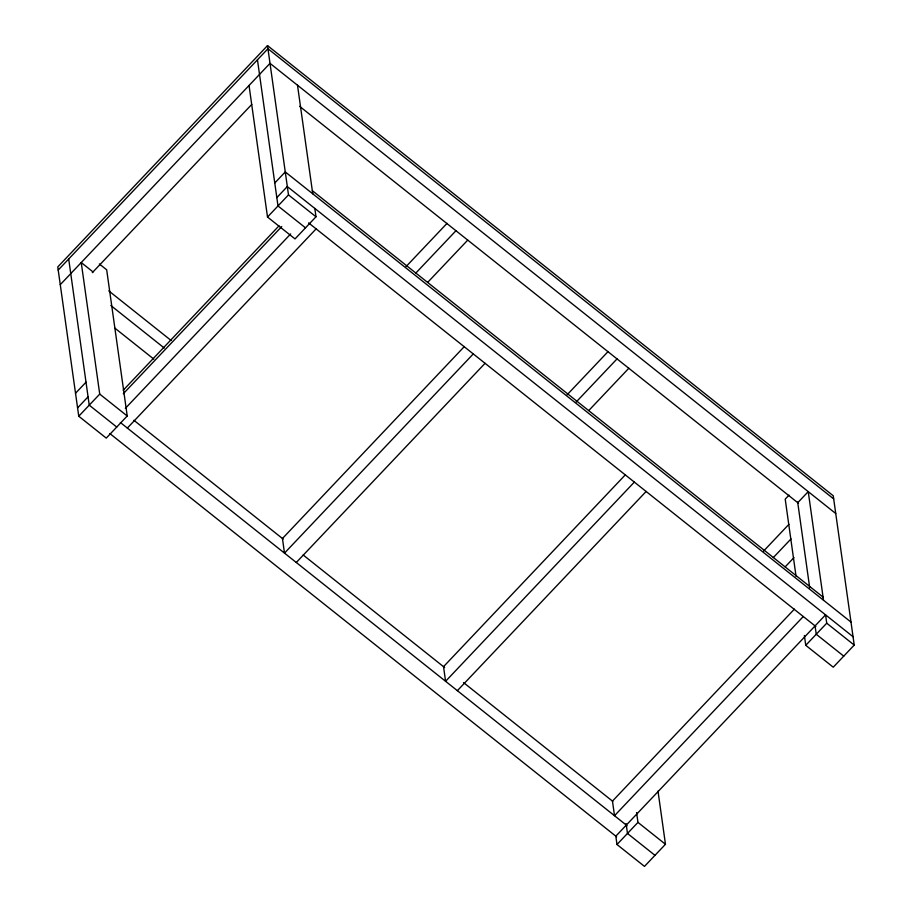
<?xml version="1.0" encoding="UTF-8"?>
<svg xmlns="http://www.w3.org/2000/svg" width="912" height="912" viewBox="0 0 912 912"><rect width="100%" height="100%" fill="white"/><g stroke="black" fill="none" stroke-linecap="round" stroke-linejoin="round"><path stroke-width="1.37" d="M804.373 635.482L805.752 645.32L833.26 667.208L854.225 645.069L833.249 495.775L267.512 45.6L57.775 266.931L78.751 416.225L106.259 438.113L127.224 415.975L106.681 269.815L99.351 263.978M58.208 270.066L267.946 48.735L833.682 498.91M60.26 284.681L270.009 63.35L835.745 513.524M92.317 272.665L251.746 104.435M75.525 393.254L86.013 382.196M274.774 182.993L285.262 171.935L850.999 622.098M77.577 407.881L88.065 396.811M276.826 197.608L287.314 186.55L853.051 636.724M78.751 416.225L99.727 394.098L81.236 262.542L93.024 271.924M314.822 208.426L315.997 216.782L295.021 238.91L267.512 217.033L288.488 194.894L267.512 45.6M123.166 390.29L279.004 225.845M123.291 393.756L281.74 226.552M125.343 408.371L290.643 233.951M127.349 428.07L316.122 228.878M405.977 266.68L447.051 223.337M415.849 273.041L455.954 230.725M427.637 282.424L467.742 240.107M464.368 346.526L282.446 538.502L284.498 553.117L473.271 353.924M296.286 562.499L485.059 363.307M567.047 394.85L608.133 351.508M575.951 402.249L617.036 358.895M588.719 410.594L628.813 368.277M625.45 474.707L443.528 666.672L445.58 681.298L634.342 482.095M457.368 690.669L646.129 491.477M789.028 495.125L785.209 499.149L796.073 576.452M797.749 502.706L808.237 491.636L823.502 600.221M763.492 551.167L788.914 524.332M773.365 557.528L790.978 538.946M785.152 566.899L793.953 557.62M794.386 609.136L612.465 801.101L614.517 815.716L803.278 616.523M657.997 791.092L665.464 844.273L644.488 866.4L616.991 844.512L637.967 822.385L636.576 812.546M805.752 645.32L826.728 623.192L825.554 614.836L615.817 836.167L616.991 844.512M299.603 106.316L798.524 503.321M312.326 190.676L823.057 597.086M288.488 194.894L315.997 216.782M826.728 623.192L854.225 645.069M308.621 222.904L815.841 626.521M305.509 227.852L278 205.964L257.458 59.793M843.748 656.138L816.24 634.25L815.054 625.826M108.79 290.894L171.16 340.518M110.842 305.509L164.297 348.053M114.832 328.103L153.809 359.111M133.904 420.295L283.13 539.049M303.172 554.998L444.611 667.538M463.547 682.598L612.773 801.352M99.727 394.098L127.224 415.975M637.967 822.385L665.464 844.273M120.361 422.507L627.08 825.713M116.736 427.044L89.239 405.156L68.696 258.997M654.976 855.331L627.479 833.454L626.099 823.616M109.873 433.576L616.592 836.783M797.669 502.147L809.719 587.875M297.506 85.238L312.759 193.811M249.033 85.477L267.512 217.033"/></g></svg>
